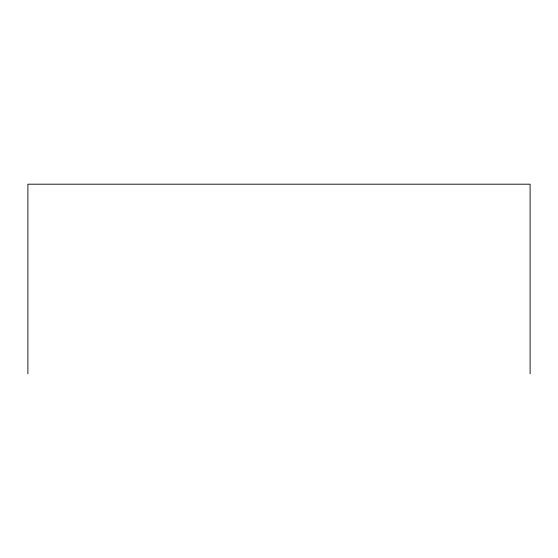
<?xml version="1.0" encoding="UTF-8"?>
<svg xmlns="http://www.w3.org/2000/svg" width="558" height="558" viewBox="0 0 558 558"><rect width="100%" height="100%" fill="white"/><g stroke="black" fill="none" stroke-linecap="round" stroke-linejoin="round"><path stroke-width="0.84" d="M530.1 373.804L530.1 184.196L27.9 184.196L27.9 373.804"/></g></svg>
